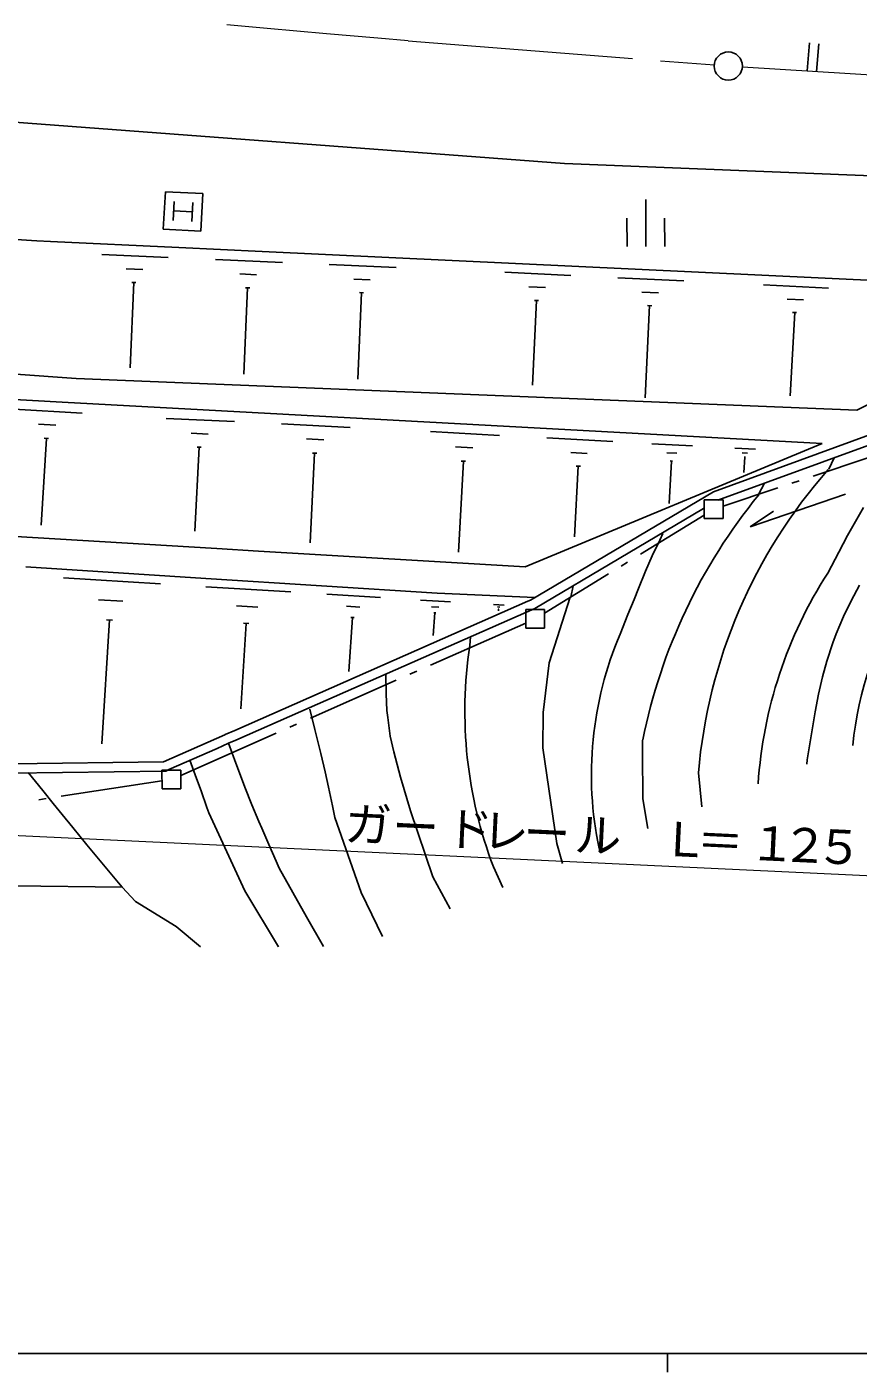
# Model space of a CAD drawing. Units: millimetres, scale not verified. Extents: x 40000 to 680000, y 20000 to 380000.
# Drawn here: x 133849 to 178157, y 204000 to 275700 of the extents above; entities that cross this region are included whole.
import ezdxf
from ezdxf.enums import TextEntityAlignment as Align

# ---------------------------------------------------------------- set-up
doc = ezdxf.new("R2010")
doc.units = ezdxf.units.MM
doc.header["$LTSCALE"] = 1000
doc.linetypes.add('CHAIN', pattern=[18.5, 12, -1.5, 3.5, -1.5])
for name, color, linetype, lineweight in [('M-BGD', 7, 'Continuous', 25), ('M-BMK', 2, 'CHAIN', 13), ('M-BMK-ROW', 30, 'Continuous', 25), ('M-BMK-SRVR', 3, 'Continuous', 25), ('M-STR-HTXT', 7, 'Continuous', 13), ('M-STR-STRC', 7, 'Continuous', 25), ('M-TTL-BAND', 7, 'Continuous', 25)]:
    doc.layers.add(name, color=color, linetype=linetype, lineweight=lineweight)
doc.styles.add('ＭＳ ゴシック', font='')
doc.styles.get('ＭＳ ゴシック').set_extended_font_data('MS Gothic')

msp = doc.modelspace()

# ---------------------------------------------------------------- linework, layer by layer
at = {"layer": 'M-BGD'}
for p, q in [((175570, 274844), (175441, 273364)), ((175570, 274844), (175441, 273364)), ((176061, 274795), (175932, 273325)), ((176061, 274795), (175932, 273325)), ((162512, 268420), (122160, 271447)), ((162512, 268420), (122160, 271447)), ((193812, 267166), (162512, 268420)), ((193812, 267166), (162512, 268420)), ((166838, 266501), (166843, 263995)), ((166838, 266501), (166843, 263995)), ((165837, 265497), (165840, 263993)), ((165837, 265497), (165840, 263993)), ((167846, 263997), (167843, 265501)), ((167846, 263997), (167843, 265501)), ((134091, 264322), (131544, 264487)), ((134091, 264322), (131544, 264487)), ((134382, 264303), (134091, 264322)), ((134382, 264303), (134091, 264322)), ((135114, 264264), (134382, 264303)), ((135114, 264264), (134382, 264303)), ((141952, 263938), (135114, 264264)), ((141952, 263938), (135114, 264264)), ((146395, 263727), (141952, 263938)), ((146395, 263727), (141952, 263938)), ((137852, 263568), (141382, 263415)), ((137852, 263568), (141382, 263415)), ((143899, 263300), (147469, 263147)), ((143899, 263300), (147469, 263147)), ((190906, 261616), (146395, 263727)), ((190906, 261616), (146395, 263727)), ((139148, 262799), (140030, 262761)), ((139148, 262799), (140030, 262761)), ((145204, 262531), (146096, 262493)), ((145204, 262531), (146096, 262493)), ((149965, 263032), (153525, 262880)), ((149965, 263032), (153525, 262880)), ((159321, 262621), (162851, 262448)), ((159321, 262621), (162851, 262448)), ((139550, 262078), (139349, 257525)), ((139550, 262078), (139349, 257525)), ((139440, 262078), (139660, 262068)), ((139440, 262078), (139660, 262068)), ((145617, 261800), (145416, 257197)), ((145617, 261800), (145416, 257197)), ((145506, 261800), (145727, 261790)), ((145506, 261800), (145727, 261790)), ((151271, 262263), (152153, 262225)), ((151271, 262263), (152153, 262225)), ((160606, 261852), (161498, 261804)), ((160606, 261852), (161498, 261804)), ((165347, 262333), (168867, 262160)), ((165347, 262333), (168867, 262160)), ((173109, 261959), (176588, 261776)), ((173109, 261959), (176588, 261776)), ((151683, 261532), (151482, 256930)), ((151683, 261532), (151482, 256930)), ((151573, 261542), (151793, 261532)), ((151573, 261542), (151793, 261532)), ((161019, 261121), (160798, 256599)), ((161019, 261121), (160798, 256599)), ((160908, 261121), (161129, 261111)), ((160908, 261121), (161129, 261111)), ((166632, 261564), (167515, 261526)), ((166632, 261564), (167515, 261526)), ((174374, 261189), (175246, 261151)), ((174374, 261189), (175246, 261151)), ((178096, 255272), (190726, 261525)), ((178096, 255272), (190726, 261525)), ((167045, 260843), (166805, 255930)), ((167045, 260843), (166805, 255930)), ((166935, 260843), (167155, 260833)), ((166935, 260843), (167155, 260833)), ((174776, 260478), (174535, 256036)), ((174776, 260478), (174535, 256036)), ((174666, 260478), (174876, 260469)), ((174666, 260478), (174876, 260469)), ((136483, 256958), (133264, 257182)), ((136483, 256958), (133264, 257182)), ((178096, 255272), (136483, 256958)), ((178096, 255272), (136483, 256958)), ((135734, 255703), (131422, 255944)), ((135734, 255703), (131422, 255944)), ((133158, 255326), (136788, 255114)), ((133158, 255326), (136788, 255114)), ((176245, 253493), (135734, 255703)), ((176245, 253493), (135734, 255703)), ((141280, 254832), (144920, 254660)), ((141280, 254832), (144920, 254660)), ((147427, 254535), (151087, 254352)), ((147427, 254535), (151087, 254352)), ((134473, 254517), (135385, 254469)), ((134473, 254517), (135385, 254469)), ((142605, 254043), (143518, 253995)), ((142605, 254043), (143518, 253995)), ((155359, 254130), (159049, 253928)), ((155359, 254130), (159049, 253928)), ((178761, 253950), (170445, 250924)), ((178761, 253950), (170445, 250924)), ((134885, 253766), (134605, 249143)), ((134885, 253766), (134605, 249143)), ((134765, 253776), (134996, 253756)), ((134765, 253776), (134996, 253756)), ((143028, 253292), (142807, 248820)), ((143028, 253292), (142807, 248820)), ((142918, 253302), (143138, 253292)), ((142918, 253302), (143138, 253292)), ((148762, 253735), (149685, 253687)), ((148762, 253735), (149685, 253687)), ((156704, 253321), (157626, 253263)), ((156704, 253321), (157626, 253263)), ((176245, 253493), (160417, 246922)), ((176245, 253493), (160417, 246922)), ((161556, 253793), (165085, 253600)), ((161556, 253793), (165085, 253600)), ((167161, 253484), (169337, 253368)), ((167161, 253484), (169337, 253368)), ((178932, 253479), (170687, 250483)), ((178932, 253479), (170687, 250483)), ((171583, 253243), (172696, 253185)), ((171583, 253243), (172696, 253185)), ((149185, 252974), (148944, 248201)), ((149185, 252974), (148944, 248201)), ((149074, 252984), (149305, 252975)), ((149074, 252984), (149305, 252975)), ((157127, 252550), (156856, 247697)), ((157127, 252550), (156856, 247697)), ((157006, 252560), (157237, 252550)), ((157006, 252560), (157237, 252550)), ((162841, 253013), (163723, 252965)), ((162841, 253013), (163723, 252965)), ((167954, 253004), (168496, 252975)), ((167954, 253004), (168496, 252975)), ((168206, 252554), (168080, 250297)), ((168206, 252554), (168080, 250297)), ((168136, 252563), (168266, 252554)), ((168136, 252563), (168266, 252554)), ((171985, 253003), (172265, 252983)), ((171985, 253003), (172265, 252983)), ((172116, 252772), (172067, 251950)), ((172116, 252772), (172067, 251950)), ((172075, 252772), (172146, 252763)), ((172075, 252772), (172146, 252763)), ((176599, 252120), (176888, 252733)), ((176599, 252120), (176888, 252733)), ((163243, 252282), (163041, 248512)), ((163243, 252282), (163041, 248512)), ((163133, 252292), (163354, 252283)), ((163133, 252292), (163354, 252283)), ((173161, 251381), (172852, 250779)), ((173161, 251381), (172852, 250779)), ((170445, 250924), (160692, 245148)), ((170445, 250924), (160692, 245148)), ((172404, 249053), (177484, 250789)), ((172404, 249053), (177484, 250789)), ((169916, 250031), (160923, 244697)), ((169916, 250031), (160923, 244697)), ((172404, 249053), (173656, 249888)), ((172404, 249053), (173656, 249888)), ((178018, 249336), (178448, 250079)), ((178018, 249336), (178448, 250079)), ((177599, 248583), (178018, 249336)), ((177599, 248583), (178018, 249336)), ((143982, 247890), (132962, 248548)), ((143982, 247890), (132962, 248548)), ((167174, 247508), (167583, 248351)), ((167174, 247508), (167583, 248351)), ((167583, 248351), (167753, 248703)), ((167583, 248351), (167753, 248703)), ((177130, 247700), (177599, 248583)), ((177130, 247700), (177599, 248583)), ((146198, 247764), (143982, 247890)), ((146198, 247764), (143982, 247890)), ((160417, 246922), (146198, 247764)), ((160417, 246922), (146198, 247764)), ((166825, 246695), (167174, 247508)), ((166825, 246695), (167174, 247508)), ((176540, 246586), (177130, 247700)), ((176540, 246586), (177130, 247700)), ((143394, 246304), (133787, 246916)), ((143394, 246304), (133787, 246916)), ((166456, 245772), (166825, 246695)), ((166456, 245772), (166825, 246695)), ((135794, 246328), (140978, 246009)), ((135794, 246328), (140978, 246009)), ((155718, 245519), (143394, 246304)), ((155718, 245519), (143394, 246304)), ((178236, 245938), (177787, 245104)), ((178236, 245938), (177787, 245104)), ((143385, 245853), (147917, 245582)), ((143385, 245853), (147917, 245582)), ((149832, 245456), (152700, 245282)), ((149832, 245456), (152700, 245282)), ((160932, 245289), (155718, 245519)), ((160932, 245289), (155718, 245519)), ((162807, 245303), (161681, 241811)), ((162807, 245303), (161681, 241811)), ((162837, 245313), (162976, 245915)), ((162837, 245313), (162976, 245915)), ((166216, 245180), (166456, 245772)), ((166216, 245180), (166456, 245772)), ((137671, 245169), (138965, 245092)), ((137671, 245169), (138965, 245092)), ((144935, 238206), (160551, 245088)), ((144935, 238206), (160551, 245088)), ((145021, 244844), (146154, 244776)), ((145021, 244844), (146154, 244776)), ((148452, 239207), (160923, 244697)), ((148452, 239207), (160923, 244697)), ((150877, 244816), (151589, 244778)), ((150877, 244816), (151589, 244778)), ((154836, 245146), (156421, 245049)), ((154836, 245146), (156421, 245049)), ((155409, 244796), (155800, 244777)), ((155409, 244796), (155800, 244777)), ((158717, 244913), (159299, 244874)), ((158717, 244913), (159299, 244874)), ((158928, 244783), (159068, 244774)), ((158928, 244783), (159068, 244774)), ((158968, 244663), (159008, 244663)), ((158968, 244663), (159008, 244663)), ((158988, 244663), (158988, 244583)), ((158988, 244663), (158988, 244583)), ((160551, 245088), (160692, 245148)), ((160551, 245088), (160692, 245148)), ((165887, 244387), (166216, 245180)), ((165887, 244387), (166216, 245180)), ((177787, 245104), (177377, 244281)), ((177787, 245104), (177377, 244281)), ((138255, 244088), (137848, 237480)), ((138255, 244088), (137848, 237480)), ((138094, 244097), (138415, 244078)), ((138094, 244097), (138415, 244078)), ((145534, 243903), (145253, 239360)), ((145534, 243903), (145253, 239360)), ((145394, 243912), (145675, 243893)), ((145394, 243912), (145675, 243893)), ((151199, 244226), (151014, 241348)), ((151199, 244226), (151014, 241348)), ((151108, 244225), (151289, 244216)), ((151108, 244225), (151289, 244216)), ((155590, 244466), (155512, 243262)), ((155590, 244466), (155512, 243262)), ((155540, 244475), (155640, 244466)), ((155540, 244475), (155640, 244466)), ((165468, 243324), (165887, 244387)), ((165468, 243324), (165887, 244387)), ((177377, 244281), (176988, 243358)), ((177377, 244281), (176988, 243358)), ((157468, 242735), (157497, 243196)), ((157468, 242735), (157497, 243196)), ((176988, 243358), (176809, 242866)), ((176988, 243358), (176809, 242866)), ((176809, 242866), (176490, 241893)), ((176809, 242866), (176490, 241893)), ((161681, 241811), (161366, 239164)), ((161681, 241811), (161366, 239164)), ((176490, 241893), (176261, 241060)), ((176490, 241893), (176261, 241060)), ((152980, 241232), (152992, 240149)), ((152980, 241232), (152992, 240149)), ((176261, 241060), (176053, 240128)), ((176261, 241060), (176053, 240128)), ((152992, 240149), (153044, 239256)), ((152992, 240149), (153044, 239256)), ((176053, 240128), (175874, 239185)), ((176053, 240128), (175874, 239185)), ((144986, 237685), (148452, 239207)), ((144986, 237685), (148452, 239207)), ((148933, 239328), (149206, 238246)), ((148933, 239328), (149206, 238246)), ((153044, 239256), (153085, 238896)), ((153044, 239256), (153085, 238896)), ((153085, 238896), (153217, 237903)), ((153085, 238896), (153217, 237903)), ((161366, 239164), (161360, 237269)), ((161366, 239164), (161360, 237269)), ((175874, 239185), (175449, 236637)), ((175874, 239185), (175449, 236637)), ((144424, 237985), (144935, 238206)), ((144424, 237985), (144935, 238206)), ((149206, 238246), (149408, 237404)), ((149206, 238246), (149408, 237404)), ((141139, 236534), (144394, 237965)), ((141139, 236534), (144394, 237965)), ((143985, 237242), (144596, 237514)), ((143985, 237242), (144596, 237514)), ((144394, 237965), (144424, 237985)), ((144394, 237965), (144424, 237985)), ((144596, 237514), (144986, 237685)), ((144596, 237514), (144986, 237685)), ((144596, 237514), (144979, 236452)), ((144596, 237514), (144979, 236452)), ((149408, 237404), (149510, 236973)), ((149408, 237404), (149510, 236973)), ((153217, 237903), (153410, 237061)), ((153217, 237903), (153410, 237061)), ((166663, 237691), (166665, 237009)), ((166663, 237691), (166665, 237009)), ((141420, 236113), (143985, 237242)), ((141420, 236113), (143985, 237242)), ((142532, 236617), (142895, 235635)), ((142532, 236617), (142895, 235635)), ((149510, 236973), (149742, 236001)), ((149510, 236973), (149742, 236001)), ((153410, 237061), (153683, 236039)), ((153410, 237061), (153683, 236039)), ((161360, 237269), (162093, 232177)), ((161360, 237269), (162093, 232177)), ((166665, 237009), (166680, 234553)), ((166665, 237009), (166680, 234553)), ((175449, 236637), (175429, 236406)), ((175449, 236637), (175429, 236406)), ((132988, 235915), (141250, 236033)), ((132988, 235915), (141250, 236033)), ((133047, 236427), (141139, 236534)), ((133047, 236427), (141139, 236534)), ((133911, 235957), (134695, 234996)), ((133911, 235957), (134695, 234996)), ((141250, 236033), (141420, 236113)), ((141250, 236033), (141420, 236113)), ((144979, 236452), (145281, 235650)), ((144979, 236452), (145281, 235650)), ((149742, 236001), (149925, 235169)), ((149742, 236001), (149925, 235169)), ((153683, 236039), (153763, 235709)), ((153683, 236039), (153763, 235709)), ((169645, 235943), (169819, 234129)), ((169645, 235943), (169819, 234129)), ((142895, 235635), (143137, 234984)), ((142895, 235635), (143137, 234984)), ((145281, 235650), (145463, 235170)), ((145281, 235650), (145463, 235170)), ((153763, 235709), (154289, 233915)), ((153763, 235709), (154289, 233915)), ((134695, 234996), (135248, 234306)), ((134695, 234996), (135248, 234306)), ((143137, 234984), (143440, 234092)), ((143137, 234984), (143440, 234092)), ((145463, 235170), (145846, 234228)), ((145463, 235170), (145846, 234228)), ((149925, 235169), (150137, 234177)), ((149925, 235169), (150137, 234177)), ((166680, 234553), (166954, 232969)), ((166680, 234553), (166954, 232969)), ((135248, 234306), (135730, 233715)), ((135248, 234306), (135730, 233715)), ((143440, 234092), (143541, 233812)), ((143440, 234092), (143541, 233812)), ((143541, 233812), (145465, 229645)), ((143541, 233812), (145465, 229645)), ((145846, 234228), (146219, 233346)), ((145846, 234228), (146219, 233346)), ((150137, 234177), (150269, 233566)), ((150137, 234177), (150269, 233566)), ((154289, 233915), (155489, 230398)), ((154289, 233915), (155489, 230398)), ((135730, 233715), (136293, 233024)), ((135730, 233715), (136293, 233024)), ((146219, 233346), (146380, 232986)), ((146219, 233346), (146380, 232986)), ((150269, 233566), (151671, 229568)), ((150269, 233566), (151671, 229568)), ((136293, 233024), (137047, 232104)), ((136293, 233024), (137047, 232104)), ((146380, 232986), (146753, 232114)), ((146380, 232986), (146753, 232114)), ((137047, 232104), (138726, 230082)), ((137047, 232104), (138726, 230082)), ((146753, 232114), (147136, 231233)), ((146753, 232114), (147136, 231233)), ((162093, 232177), (162396, 231115)), ((162093, 232177), (162396, 231115)), ((147136, 231233), (147297, 230852)), ((147136, 231233), (147297, 230852)), ((158717, 230937), (159220, 229825)), ((158717, 230937), (159220, 229825)), ((147297, 230852), (148746, 228258)), ((147297, 230852), (148746, 228258)), ((155489, 230398), (156415, 228686)), ((155489, 230398), (156415, 228686)), ((138927, 229842), (133152, 229920)), ((138927, 229842), (133152, 229920)), ((138726, 230082), (138927, 229842)), ((138726, 230082), (138927, 229842)), ((138927, 229842), (139640, 229081)), ((138927, 229842), (139640, 229081)), ((145465, 229645), (147256, 226671)), ((145465, 229645), (147256, 226671)), ((151671, 229568), (152799, 227214)), ((151671, 229568), (152799, 227214)), ((139640, 229081), (141809, 227742)), ((139640, 229081), (141809, 227742)), ((148746, 228258), (149662, 226676)), ((148746, 228258), (149662, 226676)), ((141809, 227742), (143105, 226662)), ((141809, 227742), (143105, 226662))]:
    msp.add_line(p, q, dxfattribs=at)
for centre, radius, start, end in [((197433, 233606), 27883, 138.43892, 175.20509), ((197433, 233606), 27883, 138.43892, 175.20509), ((196214, 231708), 30139, 140.80157, 168.54698), ((196214, 231708), 30139, 140.80157, 168.54698), ((196360, 233814), 23582, 147.20769, 176.24936), ((196360, 233814), 23582, 147.20769, 176.24936), ((196898, 235440), 19130, 147.80723, 174.12734), ((196898, 235440), 19130, 147.80723, 174.12734), ((183010, 235841), 19070, 156.88453, 191.90062), ((183010, 235841), 19070, 156.88453, 191.90062), ((180446, 239204), 23251, 171.2684, 200.84974), ((180446, 239204), 23251, 171.2684, 200.84974)]:
    msp.add_arc(centre, radius, start, end, dxfattribs=at)
at = {"layer": 'M-BMK'}
for p, q in [((146650, 275608), (144514, 275804)), ((146650, 275608), (144514, 275804)), ((149819, 275335), (146650, 275608)), ((149819, 275335), (146650, 275608)), ((152557, 275100), (149819, 275335)), ((152557, 275100), (149819, 275335)), ((154171, 274953), (152557, 275100)), ((154171, 274953), (152557, 275100)), ((154171, 274953), (170497, 273674)), ((154171, 274953), (170497, 273674)), ((171991, 273567), (190743, 272404)), ((171991, 273567), (190743, 272404))]:
    msp.add_line(p, q, dxfattribs=at)
at = {"layer": 'M-BMK-ROW'}
for p, q in [((178683, 252726), (175769, 251756)), ((178683, 252726), (175769, 251756)), ((173872, 251124), (170958, 250153)), ((173872, 251124), (170958, 250153)), ((175010, 251503), (174631, 251377)), ((175010, 251503), (174631, 251377)), ((169955, 250492), (170957, 250494)), ((169955, 250492), (170957, 250494)), ((169957, 249489), (169955, 250492)), ((169957, 249489), (169955, 250492)), ((170957, 250494), (170959, 249491)), ((170957, 250494), (170959, 249491)), ((169956, 249680), (166553, 247592)), ((169956, 249680), (166553, 247592)), ((170959, 249491), (169957, 249489)), ((170959, 249491), (169957, 249489)), ((165871, 247173), (165530, 246964)), ((165871, 247173), (165530, 246964)), ((164848, 246546), (161445, 244458)), ((164848, 246546), (161445, 244458)), ((160442, 244646), (161445, 244648)), ((160442, 244646), (161445, 244648)), ((160444, 243644), (160442, 244646)), ((160444, 243644), (160442, 244646)), ((161445, 244648), (161447, 243646)), ((161445, 244648), (161447, 243646)), ((160444, 243924), (155365, 241682)), ((160444, 243924), (155365, 241682)), ((161447, 243646), (160444, 243644)), ((161447, 243646), (160444, 243644)), ((154633, 241359), (154267, 241197)), ((154633, 241359), (154267, 241197)), ((153535, 240874), (148961, 238854)), ((153535, 240874), (148961, 238854)), ((147131, 238047), (142052, 235804)), ((147131, 238047), (142052, 235804)), ((148229, 238531), (147863, 238370)), ((148229, 238531), (147863, 238370)), ((141049, 236083), (142052, 236085)), ((141049, 236083), (142052, 236085)), ((141051, 235080), (141049, 236083)), ((141051, 235080), (141049, 236083)), ((142052, 236085), (142054, 235082)), ((142052, 236085), (142054, 235082)), ((141050, 235511), (135674, 234691)), ((141050, 235511), (135674, 234691)), ((134884, 234570), (134488, 234510)), ((134884, 234570), (134488, 234510)), ((142054, 235082), (141051, 235080)), ((142054, 235082), (141051, 235080))]:
    msp.add_line(p, q, dxfattribs=at)
at = {"layer": 'M-BMK-SRVR'}
msp.add_circle((171239, 273615), 752, dxfattribs=at)
msp.add_circle((171239, 273615), 752, dxfattribs=at)
at = {"layer": 'M-STR-HTXT'}
msp.add_line((70606, 235584), (223001, 228356), dxfattribs=at)
msp.add_line((70606, 235584), (223001, 228356), dxfattribs=at)
at = {"layer": 'M-STR-STRC'}
for p, q in [((141231, 266916), (141118, 264919)), ((141231, 266916), (141118, 264919)), ((143228, 266813), (141231, 266916)), ((143228, 266813), (141231, 266916)), ((143116, 264806), (143228, 266813)), ((143116, 264806), (143228, 266813)), ((141699, 266396), (141649, 265387)), ((141699, 266396), (141649, 265387)), ((142699, 266335), (142647, 265336)), ((142699, 266335), (142647, 265336)), ((141674, 265892), (142673, 265840)), ((141674, 265892), (142673, 265840)), ((141118, 264919), (143116, 264806)), ((141118, 264919), (143116, 264806))]:
    msp.add_line(p, q, dxfattribs=at)
at = {"layer": 'M-TTL-BAND'}
for p, q in [((40000, 205000), (579000, 205000)), ((168000, 205000), (168000, 204000))]:
    msp.add_line(p, q, dxfattribs=at)

# ---------------------------------------------------------------- texts
at = {"layer": 'M-STR-HTXT', "style": 'ＭＳ ゴシック'}
for s, p in [('ガ', (150724, 231782)), ('ガ', (150724, 231782)), ('ド', (156119, 231533)), ('ド', (156119, 231533)), ('レ', (158044, 231436)), ('レ', (158044, 231436)), ('ー', (153251, 231667)), ('ー', (153251, 231667)), ('ル', (162977, 231206)), ('ル', (162977, 231206)), ('Ｌ', (167620, 230986)), ('Ｌ', (167620, 230986)), ('１', (172273, 230765)), ('１', (172273, 230765)), ('２', (174007, 230678)), ('２', (174007, 230678)), ('ー', (160250, 231331)), ('ー', (160250, 231331)), ('＝', (169495, 230899)), ('＝', (169495, 230899)), ('５', (175832, 230592)), ('５', (175832, 230592))]:
    msp.add_text(s, height=1833, rotation=357.282, dxfattribs=at).set_placement(p, align=Align.BOTTOM_LEFT)

doc.saveas('drawing.dxf')
